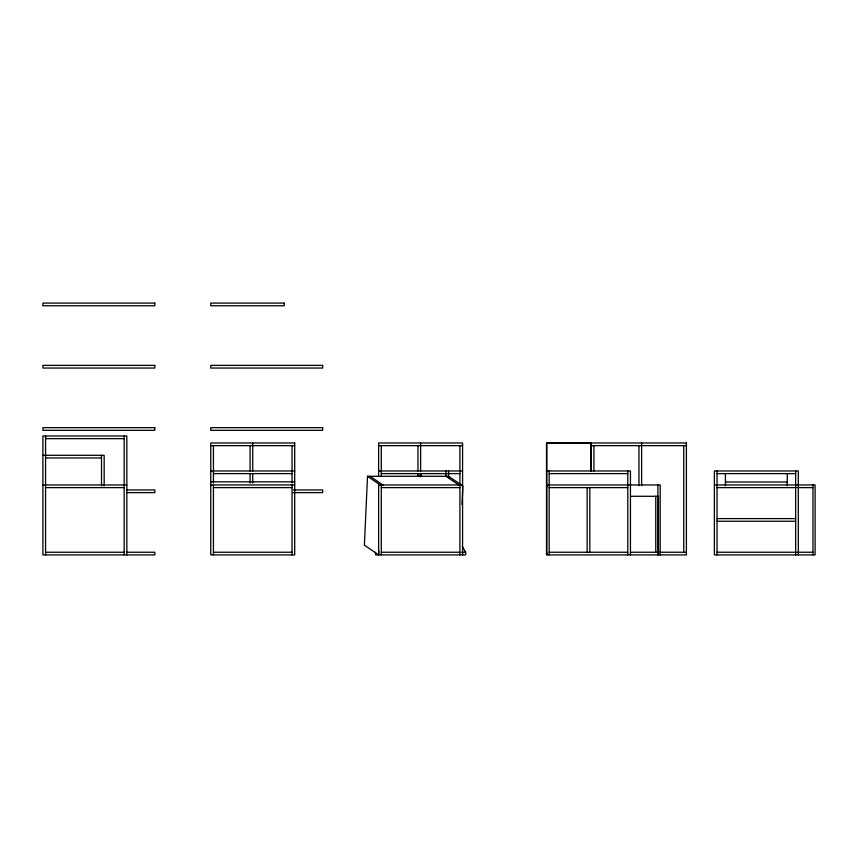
<?xml version="1.0" encoding="UTF-8"?>
<svg xmlns="http://www.w3.org/2000/svg" width="858" height="858" viewBox="0 0 858 858"><rect width="100%" height="100%" fill="white"/><g stroke="black" fill="none" stroke-linecap="round" stroke-linejoin="round"><path stroke-width="1.29" d="M462.012 504.568L462.859 486.014L448.595 476.297L367.524 476.297L364.382 545.184L378.635 554.901L378.818 550.933M419.283 476.533L420.613 474.238L421.932 476.533M45.56 438.653L124.174 438.653M210.768 445.645L294.702 445.645M378.635 445.645L462.58 445.645M591.28 445.645L686.4 445.645M42.9 455.298L104.172 455.298L104.172 485.843M45.56 457.957L101.512 457.957M210.768 470.967L294.702 470.967M378.635 470.967L462.58 470.967M546.514 470.967L630.448 470.967L630.448 554.901M213.428 473.627L292.052 473.627M381.295 473.627L459.92 473.627M549.174 473.627L627.788 473.627M717.041 473.627L795.656 473.627M210.768 481.821L294.702 481.821M725.428 482.014L787.269 482.014M42.9 484.952L126.834 484.952M210.768 484.952L294.702 484.952M462.58 484.952L378.635 484.952L378.635 554.901M546.514 484.952L660.188 484.952L660.188 554.901M714.382 484.952L815.1 484.952L815.1 554.901L714.382 554.901L714.382 470.967L798.315 470.967L798.315 554.901M45.56 487.612L124.174 487.612M213.428 487.612L292.052 487.612M381.295 487.612L459.92 487.612M549.174 487.612L627.788 487.612M717.041 487.612L795.656 487.612M796.921 487.612L812.976 487.612M126.834 489.961L154.815 489.961L154.815 492.621L126.834 492.621M293.372 489.961L322.683 489.961L322.683 492.621L293.372 492.621M630.448 496.289L658.429 496.289L658.429 554.901M717.041 518.597L795.656 518.597M717.041 521.256L795.656 521.256M45.56 552.241L124.174 552.241M126.834 552.241L154.815 552.241L154.815 554.901L42.9 554.901L42.9 435.993L126.834 435.993L126.834 554.901M213.428 552.241L292.052 552.241M381.295 552.241L459.92 552.241M461.668 552.241L465.647 552.241L465.647 554.901L375.568 554.901L375.568 552.241M549.174 552.241L627.788 552.241M630.448 552.241L658.429 552.241M658.751 552.241L686.4 552.241M717.041 552.241L795.656 552.241M796.921 552.241L812.976 552.241M446.031 476.297L459.191 485.274M370.088 476.297L383.258 485.274M367.524 476.297L380.684 485.274M462.333 546.514L465.647 552.241M812.976 484.952L812.976 554.901M795.656 470.967L795.656 554.901M787.269 473.627L787.269 485.617M725.428 473.627L725.428 485.617M717.041 470.967L717.041 554.901M683.74 445.645L683.74 552.241M657.904 484.952L657.904 554.901M655.769 496.289L655.769 552.241M641.634 442.985L641.634 485.617M638.974 445.645L638.974 485.617M627.788 470.967L627.788 554.901M593.929 445.645L593.929 470.967M591.28 442.985L591.28 470.967M591.001 471.106L591.001 443.264L546.793 443.264L546.793 554.622M589.811 487.612L589.811 552.241M587.151 487.612L587.151 552.241M549.174 470.967L549.174 554.901M546.932 485.95L546.932 486.625M546.932 553.238L546.932 553.914M462.58 554.901L462.58 442.985L378.635 442.985L378.635 476.297M459.92 445.645L459.92 484.287M459.92 484.952L459.92 554.901M448.584 470.967L448.584 477.627M445.924 470.967L445.924 476.297M420.613 442.985L420.613 470.967M420.613 473.627L420.613 476.898M417.953 445.645L417.953 470.967M417.953 473.627L417.953 476.297M381.295 445.645L381.295 476.297M381.295 484.952L381.295 554.901M292.052 445.645L292.052 482.957M292.052 484.952L292.052 554.901M252.735 442.985L252.735 470.967M252.735 473.627L252.735 482.957M250.075 445.645L250.075 470.967M250.075 473.627L250.075 482.957M213.428 445.645L213.428 482.957M213.428 484.952L213.428 554.901M124.174 435.993L124.174 554.901M101.512 455.298L101.512 485.843M45.56 435.993L45.56 554.901M154.815 303.099L42.9 303.099L42.9 305.759L154.815 305.759L154.815 303.099M284.212 303.099L210.768 303.099L210.768 305.759L284.212 305.759L284.212 303.099M154.815 365.379L42.9 365.379L42.9 368.039L154.815 368.039L154.815 365.379M322.683 365.379L210.768 365.379L210.768 368.039L322.683 368.039L322.683 365.379M154.815 427.67L42.9 427.67L42.9 430.33L154.815 430.33L154.815 427.67M322.683 427.67L210.768 427.67L210.768 430.33L322.683 430.33L322.683 427.67M294.702 442.985L210.768 442.985L210.768 554.901L294.702 554.901L294.702 442.985M686.4 442.985L546.514 442.985L546.514 554.901L686.4 554.901L686.4 442.985"/></g></svg>
